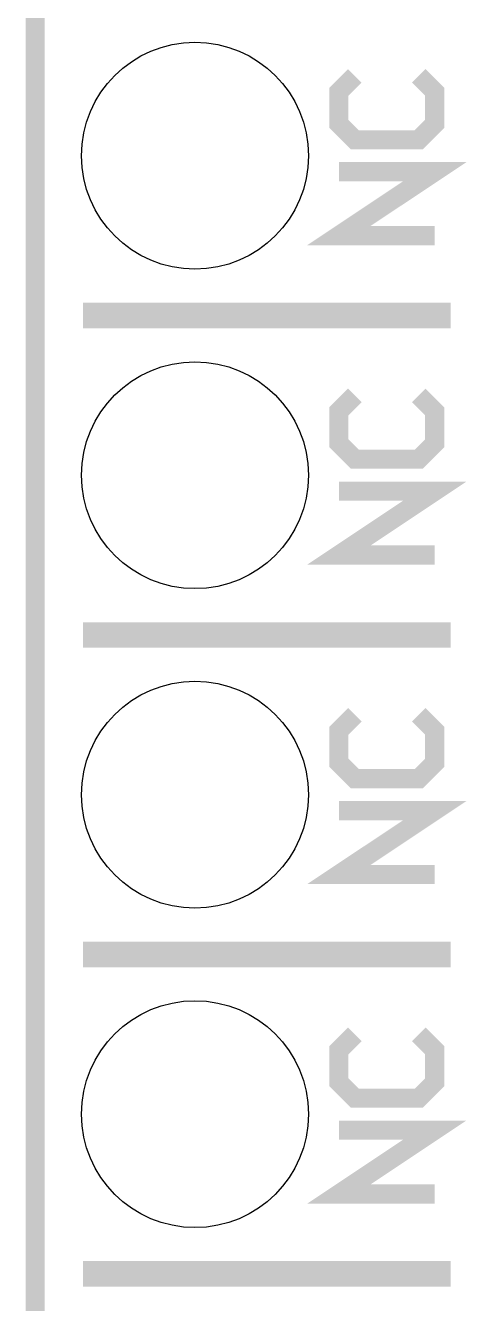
# Model space of a CAD drawing. Extents: x -1.4 to 24.2, y -3.9 to 40.3.
# Drawn here: x -1.35 to 2.16, y 6.12 to 16.28 of the extents above; entities that cross this region are included whole.
import ezdxf

# ---------------------------------------------------------------- set-up
doc = ezdxf.new("R2010")
doc.units = 0
doc.layers.get('0').update_dxf_attribs({"linetype": 'CONTINUOUS'})
for name, color, linetype in [('USBI2CCLICK_V102A_GKO', 5, 'CONTINUOUS'), ('USBI2CCLICK_V102A_GTO', 14, 'CONTINUOUS'), ('USBI2CCLICK_V102A_GTS', 12, 'CONTINUOUS')]:
    doc.layers.add(name, color=color, linetype=linetype)

# ---------------------------------------------------------------- blocks, each defined once
blk = doc.blocks.new('ROUND_65')
blk.add_circle((0, 0), 0.902)

msp = doc.modelspace()

# ---------------------------------------------------------------- linework, layer by layer
at = {"layer": 'USBI2CCLICK_V102A_GKO', "const_width": 0.1524}
msp.add_lwpolyline([(-1.27, -3.81), (-1.27, 39.116)], dxfattribs=at)
at = {"layer": 'USBI2CCLICK_V102A_GTO'}
for points, const_width in [([(1.27, 15.875), (1.143, 15.748), (1.143, 15.494), (1.27, 15.367), (1.778, 15.367), (1.905, 15.494), (1.905, 15.748), (1.778, 15.875)], 0.1524), ([(1.905, 14.605), (1.143, 14.605), (1.905, 15.113), (1.143, 15.113)], 0.1524), ([(-0.889, 13.97), (2.032, 13.97)], 0.2032), ([(1.27, 13.335), (1.143, 13.208), (1.143, 12.954), (1.27, 12.827), (1.778, 12.827), (1.905, 12.954), (1.905, 13.208), (1.778, 13.335)], 0.1524), ([(1.905, 12.065), (1.143, 12.065), (1.905, 12.573), (1.143, 12.573)], 0.1524), ([(-0.889, 11.43), (2.032, 11.43)], 0.2032), ([(1.27, 10.795), (1.143, 10.668), (1.143, 10.414), (1.27, 10.287), (1.778, 10.287), (1.905, 10.414), (1.905, 10.668), (1.778, 10.795)], 0.1524), ([(1.905, 9.525), (1.143, 9.525), (1.905, 10.033), (1.143, 10.033)], 0.1524), ([(-0.889, 8.89), (2.032, 8.89)], 0.2032), ([(1.27, 8.255), (1.143, 8.128), (1.143, 7.874), (1.27, 7.747), (1.778, 7.747), (1.905, 7.874), (1.905, 8.128), (1.778, 8.255)], 0.1524), ([(1.905, 6.985), (1.143, 6.985), (1.905, 7.493), (1.143, 7.493)], 0.1524), ([(-0.889, 6.35), (2.032, 6.35)], 0.2032)]:
    msp.add_lwpolyline(points, dxfattribs=dict(at, const_width=const_width))

# ---------------------------------------------------------------- block references
at = {"layer": 'USBI2CCLICK_V102A_GTS'}
for p in [(0, 15.24), (0, 12.7), (0, 10.16), (0, 7.62)]:
    msp.add_blockref('ROUND_65', p, dxfattribs=at)

doc.saveas('drawing.dxf')
